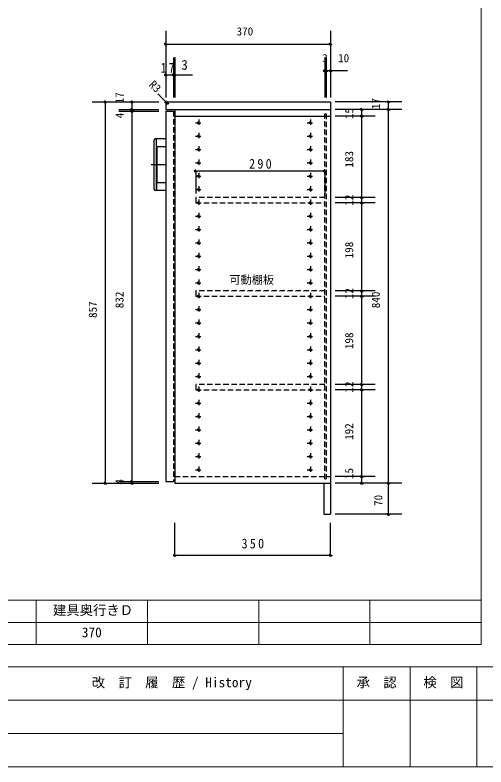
# Model space of a CAD drawing. Units: millimetres at full size, sheet at 1:10. Extents: x -2088 to 1862, y -1004 to 1778.
# Drawn here: x -785 to 273, y -1004 to 686 of the extents above; entities that cross this region are included whole.
import ezdxf
from ezdxf.enums import TextEntityAlignment as Align

# ---------------------------------------------------------------- set-up
doc = ezdxf.new("R2010")
doc.units = ezdxf.units.MM
doc.header["$LTSCALE"] = 10
doc.header["$PDMODE"] = 32
doc.header["$PDSIZE"] = 5
doc.linetypes.add('CHAIN1', pattern=[8, 5, -1, 1, -1])
doc.linetypes.add('DASHED1', pattern=[1.8, 1.2, -0.6])
doc.layers.add('0-0_0', color=7, linetype='Continuous', lineweight=18)
doc.layers.add('2-0_NOTE$003', color=7, linetype='DASHED1')
doc.styles.add('ＭＳ ゴシック', font='')
doc.styles.get('ＭＳ ゴシック').set_extended_font_data('MS Gothic')

msp = doc.modelspace()

# ---------------------------------------------------------------- linework, layer by layer
at = {"layer": '0-0_0'}
for p, q in [((262.09, 1728.29), (262.09, -729.21)), ((-2037.91, -629.21), (262.09, -629.21)), ((-737.91, -629.21), (-737.91, -729.21)), ((-487.91, -629.21), (-487.91, -729.21)), ((-237.91, -629.21), (-237.91, -729.21)), ((12.09, -629.21), (12.09, -729.21)), ((-2037.91, -679.21), (262.09, -679.21)), ((-2037.91, -729.21), (262.09, -729.21)), ((-2087.91, -779.21), (1862.09, -779.21)), ((-47.91, -779.21), (-47.91, -1004.21)), ((102.09, -779.21), (102.09, -1004.21)), ((252.09, -779.21), (252.09, -1004.21)), ((1862.09, -854.21), (-1287.91, -854.21)), ((-47.91, -929.21), (-1287.91, -929.21)), ((1862.09, -1004.21), (-2087.91, -1004.21))]:
    msp.add_line(p, q, dxfattribs=at)
at = {"layer": '2-0_NOTE$003', "color": 4, "linetype": 'Continuous'}
for p, q in [((-446.43, 650.69), (-446.43, 500.69)), ((-76.43, 650.69), (-76.43, 500.69)), ((-446.43, 620.69), (-76.43, 620.69)), ((-446.43, 590.69), (-446.43, 500.69)), ((-429.43, 590.69), (-429.43, 500.69)), ((-426.43, 590.69), (-426.43, 500.69)), ((-89.43, 590.69), (-89.43, 500.69)), ((-86.43, 590.69), (-86.43, 500.69)), ((-89.43, 560.69), (-86.43, 560.69)), ((-38.61, 560.69), (-86.43, 560.69)), ((-446.43, 551.38), (-386.62, 551.38)), ((-429.43, 551.38), (-426.43, 551.38)), ((-443.43, 487.69), (-464.57, 508.84)), ((-612.43, 490.69), (-462.43, 490.69)), ((-582.43, -366.31), (-582.43, 490.69)), ((-522.43, 473.69), (-522.43, 490.69)), ((83.57, 490.69), (-66.43, 490.69)), ((53.57, 473.69), (53.57, 490.69)), ((-552.43, 473.69), (-462.43, 473.69)), ((-522.43, 469.69), (-522.43, 473.69)), ((83.57, 473.69), (-66.43, 473.69)), ((-6.43, 275.69), (-6.43, 473.69)), ((53.57, -436.31), (53.57, 473.69)), ((-552.43, 469.69), (-462.43, 469.69)), ((-522.43, -362.31), (-522.43, 469.69)), ((23.57, 458.69), (-66.43, 458.69)), ((-89.43, 335.24), (-379.43, 335.24)), ((-379.43, 335.24), (-379.43, 284.45)), ((-89.43, 335.24), (-89.43, 284.45)), ((23.57, 275.69), (-66.43, 275.69)), ((-6.43, 263.69), (-6.43, 275.69)), ((23.57, 263.69), (-66.43, 263.69)), ((-6.43, 65.69), (-6.43, 263.69)), ((23.57, 65.69), (-66.43, 65.69)), ((23.57, 53.69), (-66.43, 53.69)), ((-6.43, 53.69), (-6.43, 65.69)), ((-6.43, -144.31), (-6.43, 53.69)), ((23.57, -144.31), (-66.43, -144.31)), ((-6.43, -156.31), (-6.43, -144.31)), ((23.57, -156.31), (-66.43, -156.31)), ((-6.43, -351.31), (-6.43, -156.31)), ((23.57, -351.31), (-66.43, -351.31)), ((-6.43, -366.31), (-6.43, -351.31)), ((-612.43, -366.31), (-462.43, -366.31)), ((-552.43, -362.31), (-462.43, -362.31)), ((-522.43, -366.31), (-522.43, -362.31)), ((83.57, -366.31), (-66.43, -366.31)), ((83.57, -436.31), (-66.43, -436.31)), ((-426.43, -528.33), (-426.43, -455.31)), ((-76.43, -528.33), (-76.43, -455.31)), ((-426.43, -528.33), (-76.43, -528.33))]:
    msp.add_line(p, q, dxfattribs=at)
at = {"layer": '2-0_NOTE$003', "linetype": 'Continuous'}
for p, q in [((-443.43, 490.69), (-76.43, 490.69)), ((-76.43, 490.69), (-76.43, -366.14)), ((-446.43, 487.69), (-446.43, 473.69)), ((-446.43, 473.69), (-76.43, 473.69)), ((-426.43, 473.69), (-426.43, -366.31)), ((-446.43, 469.69), (-446.43, -362.31)), ((-446.43, 469.69), (-429.43, 469.69)), ((-426.43, 458.69), (-76.43, 458.69)), ((-469.43, 408.19), (-467.93, 408.19)), ((-467.93, 407.69), (-467.93, 408.19)), ((-467.93, 390.69), (-467.93, 407.69)), ((-467.93, 407.69), (-467.43, 407.69)), ((-467.43, 408.19), (-446.43, 408.19)), ((-467.43, 390.69), (-467.43, 408.19)), ((-467.93, 308.69), (-467.93, 390.69)), ((-467.93, 390.69), (-446.43, 390.69)), ((-466.43, 308.69), (-466.43, 390.69)), ((-446.43, 308.69), (-467.93, 308.69)), ((-467.43, 291.19), (-467.43, 308.69)), ((-467.93, 291.19), (-469.43, 291.19)), ((-467.93, 291.69), (-467.43, 291.69)), ((-446.43, 291.19), (-467.43, 291.19)), ((-446.43, -362.31), (-429.43, -362.31)), ((-426.43, -366.14), (-76.43, -366.14)), ((-76.43, -365.98), (-76.43, -436.14))]:
    msp.add_line(p, q, dxfattribs=at)
at = {"layer": '2-0_NOTE$003'}
for p, q in [((-429.43, 469.69), (-429.43, -362.31)), ((-89.43, 463.69), (-86.43, 463.69)), ((-89.43, -356.31), (-89.43, 463.69)), ((-86.43, 463.69), (-86.43, -356.31)), ((-379.93, 443.69), (-364.93, 443.69)), ((-372.43, 451.19), (-372.43, 436.19)), ((-128.93, 443.69), (-113.93, 443.69)), ((-121.43, 451.19), (-121.43, 436.19)), ((-379.93, 413.69), (-364.93, 413.69)), ((-372.43, 421.19), (-372.43, 406.19)), ((-128.93, 413.69), (-113.93, 413.69)), ((-121.43, 421.19), (-121.43, 406.19)), ((-372.43, 391.19), (-372.43, 376.19)), ((-121.43, 391.19), (-121.43, 376.19)), ((-379.93, 383.69), (-364.93, 383.69)), ((-128.93, 383.69), (-113.93, 383.69)), ((-372.43, 361.19), (-372.43, 346.19)), ((-121.43, 361.19), (-121.43, 346.19)), ((-379.93, 353.69), (-364.93, 353.69)), ((-128.93, 353.69), (-113.93, 353.69)), ((-379.93, 323.69), (-364.93, 323.69)), ((-372.43, 331.19), (-372.43, 316.19)), ((-128.93, 323.69), (-113.93, 323.69)), ((-121.43, 331.19), (-121.43, 316.19)), ((-379.93, 293.69), (-364.93, 293.69)), ((-372.43, 301.19), (-372.43, 286.19)), ((-128.93, 293.69), (-113.93, 293.69)), ((-121.43, 301.19), (-121.43, 286.19)), ((-379.43, 275.69), (-379.43, 263.69)), ((-89.43, 275.69), (-379.43, 275.69)), ((-372.43, 271.19), (-372.43, 256.19)), ((-121.43, 271.19), (-121.43, 256.19)), ((-379.43, 263.69), (-89.43, 263.69)), ((-372.43, 241.19), (-372.43, 226.19)), ((-121.43, 241.19), (-121.43, 226.19)), ((-379.93, 233.69), (-364.93, 233.69)), ((-128.93, 233.69), (-113.93, 233.69)), ((-379.93, 203.69), (-364.93, 203.69)), ((-372.43, 211.19), (-372.43, 196.19)), ((-128.93, 203.69), (-113.93, 203.69)), ((-121.43, 211.19), (-121.43, 196.19)), ((-379.93, 173.69), (-364.93, 173.69)), ((-372.43, 181.19), (-372.43, 166.19)), ((-128.93, 173.69), (-113.93, 173.69)), ((-121.43, 181.19), (-121.43, 166.19)), ((-379.93, 143.69), (-364.93, 143.69)), ((-372.43, 151.19), (-372.43, 136.19)), ((-128.93, 143.69), (-113.93, 143.69)), ((-121.43, 151.19), (-121.43, 136.19)), ((-372.43, 121.19), (-372.43, 106.19)), ((-121.43, 121.19), (-121.43, 106.19)), ((-379.93, 113.69), (-364.93, 113.69)), ((-128.93, 113.69), (-113.93, 113.69)), ((-372.43, 91.19), (-372.43, 76.19)), ((-121.43, 91.19), (-121.43, 76.19)), ((-379.93, 83.69), (-364.93, 83.69)), ((-128.93, 83.69), (-113.93, 83.69)), ((-379.43, 65.69), (-379.43, 53.69)), ((-89.43, 65.69), (-379.43, 65.69)), ((-379.43, 53.69), (-89.43, 53.69)), ((-372.43, 61.19), (-372.43, 46.19)), ((-121.43, 61.19), (-121.43, 46.19)), ((-379.93, 23.69), (-364.93, 23.69)), ((-372.43, 31.19), (-372.43, 16.19)), ((-128.93, 23.69), (-113.93, 23.69)), ((-121.43, 31.19), (-121.43, 16.19)), ((-372.43, 1.19), (-372.43, -13.81)), ((-121.43, 1.19), (-121.43, -13.81)), ((-379.93, -6.31), (-364.93, -6.31)), ((-128.93, -6.31), (-113.93, -6.31)), ((-372.43, -28.81), (-372.43, -43.81)), ((-121.43, -28.81), (-121.43, -43.81)), ((-379.93, -36.31), (-364.93, -36.31)), ((-128.93, -36.31), (-113.93, -36.31)), ((-379.93, -66.31), (-364.93, -66.31)), ((-372.43, -58.81), (-372.43, -73.81)), ((-128.93, -66.31), (-113.93, -66.31)), ((-121.43, -58.81), (-121.43, -73.81)), ((-379.93, -96.31), (-364.93, -96.31)), ((-372.43, -88.81), (-372.43, -103.81)), ((-128.93, -96.31), (-113.93, -96.31)), ((-121.43, -88.81), (-121.43, -103.81)), ((-379.93, -126.31), (-364.93, -126.31)), ((-372.43, -118.81), (-372.43, -133.81)), ((-128.93, -126.31), (-113.93, -126.31)), ((-121.43, -118.81), (-121.43, -133.81)), ((-379.43, -144.31), (-379.43, -156.31)), ((-89.43, -144.31), (-379.43, -144.31)), ((-372.43, -148.81), (-372.43, -163.81)), ((-121.43, -148.81), (-121.43, -163.81)), ((-379.43, -156.31), (-89.43, -156.31)), ((-372.43, -178.81), (-372.43, -193.81)), ((-121.43, -178.81), (-121.43, -193.81)), ((-379.93, -186.31), (-364.93, -186.31)), ((-128.93, -186.31), (-113.93, -186.31)), ((-379.93, -216.31), (-364.93, -216.31)), ((-372.43, -208.81), (-372.43, -223.81)), ((-128.93, -216.31), (-113.93, -216.31)), ((-121.43, -208.81), (-121.43, -223.81)), ((-379.93, -246.31), (-364.93, -246.31)), ((-372.43, -238.81), (-372.43, -253.81)), ((-128.93, -246.31), (-113.93, -246.31)), ((-121.43, -238.81), (-121.43, -253.81)), ((-372.43, -268.81), (-372.43, -283.81)), ((-121.43, -268.81), (-121.43, -283.81)), ((-379.93, -276.31), (-364.93, -276.31)), ((-128.93, -276.31), (-113.93, -276.31)), ((-372.43, -298.81), (-372.43, -313.81)), ((-121.43, -298.81), (-121.43, -313.81)), ((-379.93, -306.31), (-364.93, -306.31)), ((-128.93, -306.31), (-113.93, -306.31)), ((-379.93, -336.31), (-364.93, -336.31)), ((-372.43, -328.81), (-372.43, -343.81)), ((-128.93, -336.31), (-113.93, -336.31)), ((-121.43, -328.81), (-121.43, -343.81)), ((-426.43, -351.31), (-89.43, -351.31)), ((-86.43, -351.31), (-76.43, -351.31)), ((-89.43, -356.31), (-86.43, -356.31))]:
    msp.add_line(p, q, dxfattribs=at)
at = {"layer": '2-0_NOTE$003', "color": 4, "linetype": 'CHAIN1'}
msp.add_line((-479.88, 349.69), (-446.43, 349.69), dxfattribs=at)
at = {"layer": '2-0_NOTE$003', "linetype": 'Continuous'}
for points in [[(-472.93, 294.69), (-472.93, 391.19), (-472.93, 404.69)], [(-467.93, 308.69), (-467.93, 291.69), (-467.93, 291.19)], [(-91.43, -365.98), (-91.43, -436.14), (-76.43, -436.14)]]:
    msp.add_lwpolyline(points, dxfattribs=at)
at = {"layer": '2-0_NOTE$003'}
for centre in [(-372.43, 443.69), (-121.43, 443.69), (-372.43, 413.69), (-121.43, 413.69), (-372.43, 383.69), (-121.43, 383.69), (-372.43, 353.69), (-121.43, 353.69), (-372.43, 323.69), (-121.43, 323.69), (-372.43, 293.69), (-121.43, 293.69), (-372.43, 263.69), (-121.43, 263.69), (-372.43, 233.69), (-121.43, 233.69), (-372.43, 203.69), (-121.43, 203.69), (-372.43, 173.69), (-121.43, 173.69), (-372.43, 143.69), (-121.43, 143.69), (-372.43, 113.69), (-121.43, 113.69), (-372.43, 83.69), (-121.43, 83.69), (-372.43, 53.69), (-121.43, 53.69), (-372.43, 23.69), (-121.43, 23.69), (-372.43, -6.31), (-121.43, -6.31), (-372.43, -36.31), (-121.43, -36.31), (-372.43, -66.31), (-121.43, -66.31), (-372.43, -96.31), (-121.43, -96.31), (-372.43, -126.31), (-121.43, -126.31), (-372.43, -156.31), (-121.43, -156.31), (-372.43, -186.31), (-121.43, -186.31), (-372.43, -216.31), (-121.43, -216.31), (-372.43, -246.31), (-121.43, -246.31), (-372.43, -276.31), (-121.43, -276.31), (-372.43, -306.31), (-121.43, -306.31), (-372.43, -336.31), (-121.43, -336.31)]:
    msp.add_circle(centre, 2.5, dxfattribs=at)
at = {"layer": '2-0_NOTE$003', "linetype": 'Continuous'}
for centre, radius, start, end in [((-443.43, 487.69), 3, 90, 180), ((-469.43, 404.69), 3.5, 90, 180), ((-469.43, 294.69), 3.5, 180, 270)]:
    msp.add_arc(centre, radius, start, end, dxfattribs=at)
at = {"layer": '2-0_NOTE$003', "color": 4}
for p in [(-446.43, 620.69), (-76.43, 620.69), (-89.43, 560.69), (-86.43, 560.69), (-76.43, 560.69), (-446.43, 551.38), (-429.43, 551.38), (-426.43, 551.38), (-582.43, 490.69), (-522.43, 490.69), (-445.55, 489.82), (-443.43, 487.69), (53.57, 490.69), (-522.43, 473.69), (-6.43, 473.69), (53.57, 473.69), (-522.43, 469.69), (-6.43, 458.69), (-379.43, 335.24), (-89.43, 335.24), (-6.43, 275.69), (-6.43, 263.69), (-6.43, 65.69), (-6.43, 53.69), (-6.43, -144.31), (-6.43, -156.31), (-6.43, -351.31), (-582.43, -366.31), (-522.43, -362.31), (-522.43, -366.31), (-6.43, -366.31), (53.57, -366.31), (53.57, -436.31), (-426.43, -528.33), (-76.43, -528.33)]:
    msp.add_point(p, dxfattribs=at)

# ---------------------------------------------------------------- texts
at = {"layer": '0-0_0', "style": 'ＭＳ ゴシック'}
for s, p in [('建具奥行きＤ', (-700.16, -669.21)), ('370', (-635.41, -719.21)), ('改\u3000訂\u3000履\u3000歴 / History', (-612.91, -831.71)), ('承\u3000認', (-17.91, -831.71)), ('検\u3000図', (132.09, -831.71))]:
    msp.add_text(s, height=21.99, dxfattribs=at).set_placement(p, align=Align.BOTTOM_LEFT)
at = {"layer": '2-0_NOTE$003', "style": 'ＭＳ ゴシック'}
for s, height, p in [('370', 18.33, (-287.68, 634.44)), ('3', 18.33, (-95.18, 574.44)), ('10', 18.33, (-59.61, 574.44)), ('3', 21.99, (-412.14, 556.38)), ('可動棚板', 18.33, (-303.55, 76))]:
    msp.add_text(s, height=height, dxfattribs=at).set_placement(p, align=Align.BOTTOM_LEFT)
for s, rotation, p in [('R3', 315, (-489.8, 523.88)), ('17', 90, (-536.18, 487.33)), ('17', 90, (39.82, 474.19)), ('15', 90, (-19.95, 451.95)), ('4', 90, (-536.18, 454.07)), ('183', 90, (-20.18, 342.94)), ('12', 90, (-20.18, 257.19)), ('198', 90, (-20.18, 138.94)), ('12', 90, (-20.18, 47.19)), ('832', 90, (-536.18, 26.94)), ('840', 90, (39.82, 26.94)), ('857', 90, (-596.18, 4.94)), ('198', 90, (-20.18, -65.06)), ('12', 90, (-20.18, -162.81)), ('192', 90, (-20.18, -269.06)), ('15', 90, (-20.18, -357.07)), ('4', 90, (-536.18, -369.45)), ('70', 90, (45.35, -417.59))]:
    msp.add_text(s, height=18.33, rotation=rotation, dxfattribs=at).set_placement(p, align=Align.BOTTOM_LEFT)
at = {"layer": '2-0_NOTE$003', "char_height": 21.99, "attachment_point": 7, "style": 'ＭＳ ゴシック'}
for s, insert in [('\\T1.36;\\W0.9;17', (-458.48, 556.34)), ('\\T1.38;\\W0.9;290', (-259.43, 340.24)), ('\\T1.38;\\W0.9;350', (-276.43, -513.33))]:
    msp.add_mtext(s, dxfattribs=dict(at, insert=insert))

doc.saveas('drawing.dxf')
